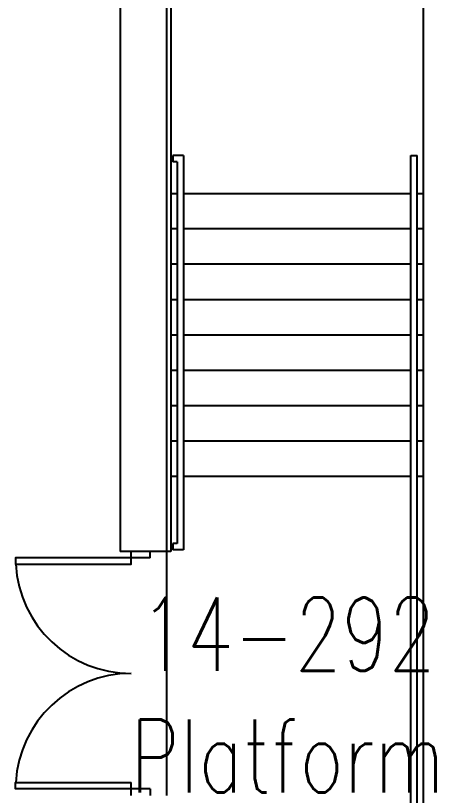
# Model space of a CAD drawing. Extents: x 11182 to 734459, y -1391328 to 152085.
# Drawn here: x 352587 to 355910, y -1344584 to -1338415 of the extents above; entities that cross this region are included whole.
import ezdxf
from ezdxf.enums import TextEntityAlignment as Align

# ---------------------------------------------------------------- set-up
doc = ezdxf.new("R2010")
doc.units = 0
doc.header["$LTSCALE"] = 500
doc.header["$MEASUREMENT"] = 0
for name, color, linetype in [('0_room_data', 7, 'CONTINUOUS'), ('1_Wall_Exist', 251, 'CONTINUOUS'), ('3_Text', 7, 'CONTINUOUS')]:
    doc.layers.add(name, color=color, linetype=linetype)
doc.styles.add('1_200', font='simplex.shx', dxfattribs={"width": 0.75, "height": 460})

# ---------------------------------------------------------------- blocks, each defined once
blk = doc.blocks.new('room_data')
at = {"layer": '3_Text', "style": '1_200', "width": 0.75}
for tag, p in [('ROOMNUM', (0, 0)), ('ROOMUSE', (0, -575))]:
    blk.add_attdef(tag, text='', height=345, dxfattribs=at).set_placement(p, align=Align.MIDDLE_CENTER)

msp = doc.modelspace()

# ---------------------------------------------------------------- linework, layer by layer
at = {"layer": '1_Wall_Exist'}
for p, q in [((353415.5, -1337821.2), (353415.5, -1342654.1)), ((353815.5, -1337821.2), (353815.5, -1342654.1)), ((355815.5, -1345293.7), (355815.5, -1337821.2)), ((353782.5, -1338075.2), (353782.5, -1344583.7)), ((353830.5, -1339522.2), (353830.5, -1339572.2)), ((353915.5, -1339522.2), (353830.5, -1339522.2)), ((353865.5, -1339572.2), (353830.5, -1339572.2)), ((353865.5, -1339572.2), (353865.5, -1342592.2)), ((353915.5, -1339522.2), (353915.5, -1342642.2)), ((355715.5, -1345293.7), (355715.5, -1339522.2)), ((355715.5, -1339522.2), (355765.5, -1339522.2)), ((355765.5, -1345293.7), (355765.5, -1339522.2)), ((353815.5, -1339822.2), (353865.5, -1339822.2)), ((353915.5, -1339822.2), (355715.5, -1339822.2)), ((355765.5, -1339822.2), (355815.5, -1339822.2)), ((353865.5, -1340102.2), (353815.5, -1340102.2)), ((355715.5, -1340102.2), (353915.5, -1340102.2)), ((355815.5, -1340102.2), (355765.5, -1340102.2)), ((353865.5, -1340382.2), (353815.5, -1340382.2)), ((355715.5, -1340382.2), (353915.5, -1340382.2)), ((355815.5, -1340382.2), (355765.5, -1340382.2)), ((353865.5, -1340662.2), (353815.5, -1340662.2)), ((355715.5, -1340662.2), (353915.5, -1340662.2)), ((355815.5, -1340662.2), (355765.5, -1340662.2)), ((353865.5, -1340942.2), (353815.5, -1340942.2)), ((355715.5, -1340942.2), (353915.5, -1340942.2)), ((355815.5, -1340942.2), (355765.5, -1340942.2)), ((353865.5, -1341222.2), (353815.5, -1341222.2)), ((355715.5, -1341222.2), (353915.5, -1341222.2)), ((355815.5, -1341222.2), (355765.5, -1341222.2)), ((353865.5, -1341502.2), (353815.5, -1341502.2)), ((355715.5, -1341502.2), (353915.5, -1341502.2)), ((355815.5, -1341502.2), (355765.5, -1341502.2)), ((353865.5, -1341782.2), (353815.5, -1341782.2)), ((355715.5, -1341782.2), (353915.5, -1341782.2)), ((355815.5, -1341782.2), (355765.5, -1341782.2)), ((353865.5, -1342062.2), (353815.5, -1342062.2)), ((355715.5, -1342062.2), (353915.5, -1342062.2)), ((355815.5, -1342062.2), (355765.5, -1342062.2)), ((353830.5, -1342592.2), (353830.5, -1342642.2)), ((353865.5, -1342592.2), (353830.5, -1342592.2)), ((353815.5, -1342654.1), (353415.5, -1342654.1)), ((353915.5, -1342642.2), (353830.5, -1342642.2))]:
    msp.add_line(p, q, dxfattribs=at)
for points in [[(353653, -1342704.9), (352587, -1342704.9), (352587, -1342755.7), (353501, -1342755.7), (353501, -1342654.1)], [(353653, -1342704.9), (353653, -1342654.1)], [(353653, -1344532.9), (352587, -1344532.9), (352587, -1344482.1), (353501, -1344482.1)], [(353501, -1344583.7), (353501, -1344482.1)], [(353653, -1344532.9), (353653, -1344583.7)]]:
    msp.add_lwpolyline(points, dxfattribs=at)
for centre, start, end in [((353501, -1342704.9), 183.18613, 270), ((353501, -1344532.9), 90, 176.81387)]:
    msp.add_arc(centre, 914, start, end, dxfattribs=at)

# ---------------------------------------------------------------- block references
at = {"layer": '0_room_data', "xscale": 1.674561601624805, "yscale": 1.674561601624805, "zscale": 1.674561601624805}
msp.add_blockref('room_data', (354739.8, -1343308.3), dxfattribs=at).add_auto_attribs({'ROOMNUM': '14-292', 'ROOMUSE': 'Platform'})

doc.saveas('drawing.dxf')
